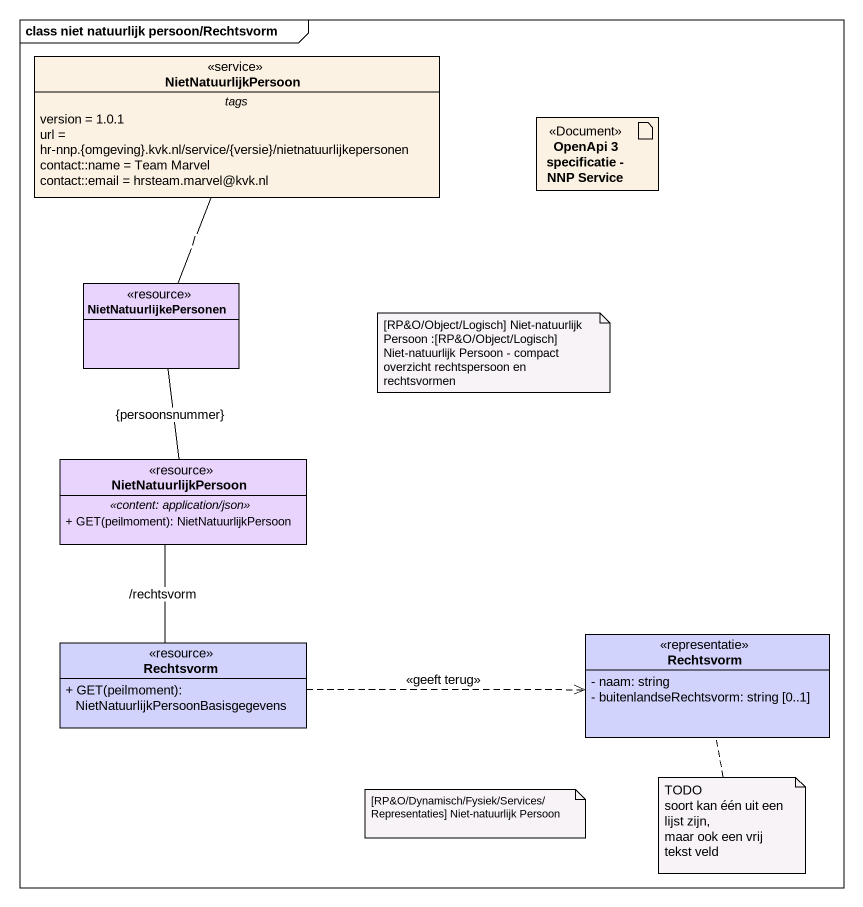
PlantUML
@startuml
mainframe class niet natuurlijk persoon/Rechtsvorm
allowmixing
hide circle
hide empty members
skinparam classAttributeIconSize 0
class NietNatuurlijkPersoon <<service>> {
  -- tags --
  version = 1.0.1
  url = hr-nnp.{omgeving}.kvk.nl/service/{versie}/nietnatuurlijkepersonen
  contact::name = Team Marvel
  contact::email = hrsteam.marvel@kvk.nl
}
artifact "OpenApi 3 specificatie - NNP Service" as OpenApi_3_specificatie_NNP <<Document>>
class NietNatuurlijkePersonen <<resource>> #E9D4FE
class "NietNatuurlijkPersoon" as NietNatuurlijkPersoon_2 <<resource>> #E9D4FE {
  .. <<content: application/json>> ..
  + GET(peilmoment): NietNatuurlijkPersoon
}
class Rechtsvorm <<resource>> #D2D3FC {
  + GET(peilmoment): NietNatuurlijkPersoonBasisgegevens
}
class "Rechtsvorm" as Rechtsvorm_2 <<representatie>> #D2D3FC {
  - naam: string
  - buitenlandseRechtsvorm: string [0..1]
}
NietNatuurlijkPersoon -- NietNatuurlijkePersonen : /
NietNatuurlijkePersonen -- NietNatuurlijkPersoon_2 : {persoonsnummer}
NietNatuurlijkPersoon_2 -- Rechtsvorm : /rechtsvorm
Rechtsvorm .right.> Rechtsvorm_2 : <<geeft terug>>
note as N1
  [RP&O/Object/Logisch] Niet-natuurlijk Persoon :[RP&O/Object/Logisch] Niet-natuurlijk Persoon - compact overzicht rechtspersoon en rechtsvormen
end note
note bottom of Rechtsvorm_2
  TODO
  soort kan één uit een lijst zijn,
  maar ook een vrij tekst veld
end note
note as N3
  [RP&O/Dynamisch/Fysiek/Services/Representaties] Niet-natuurlijk Persoon
end note
@enduml
